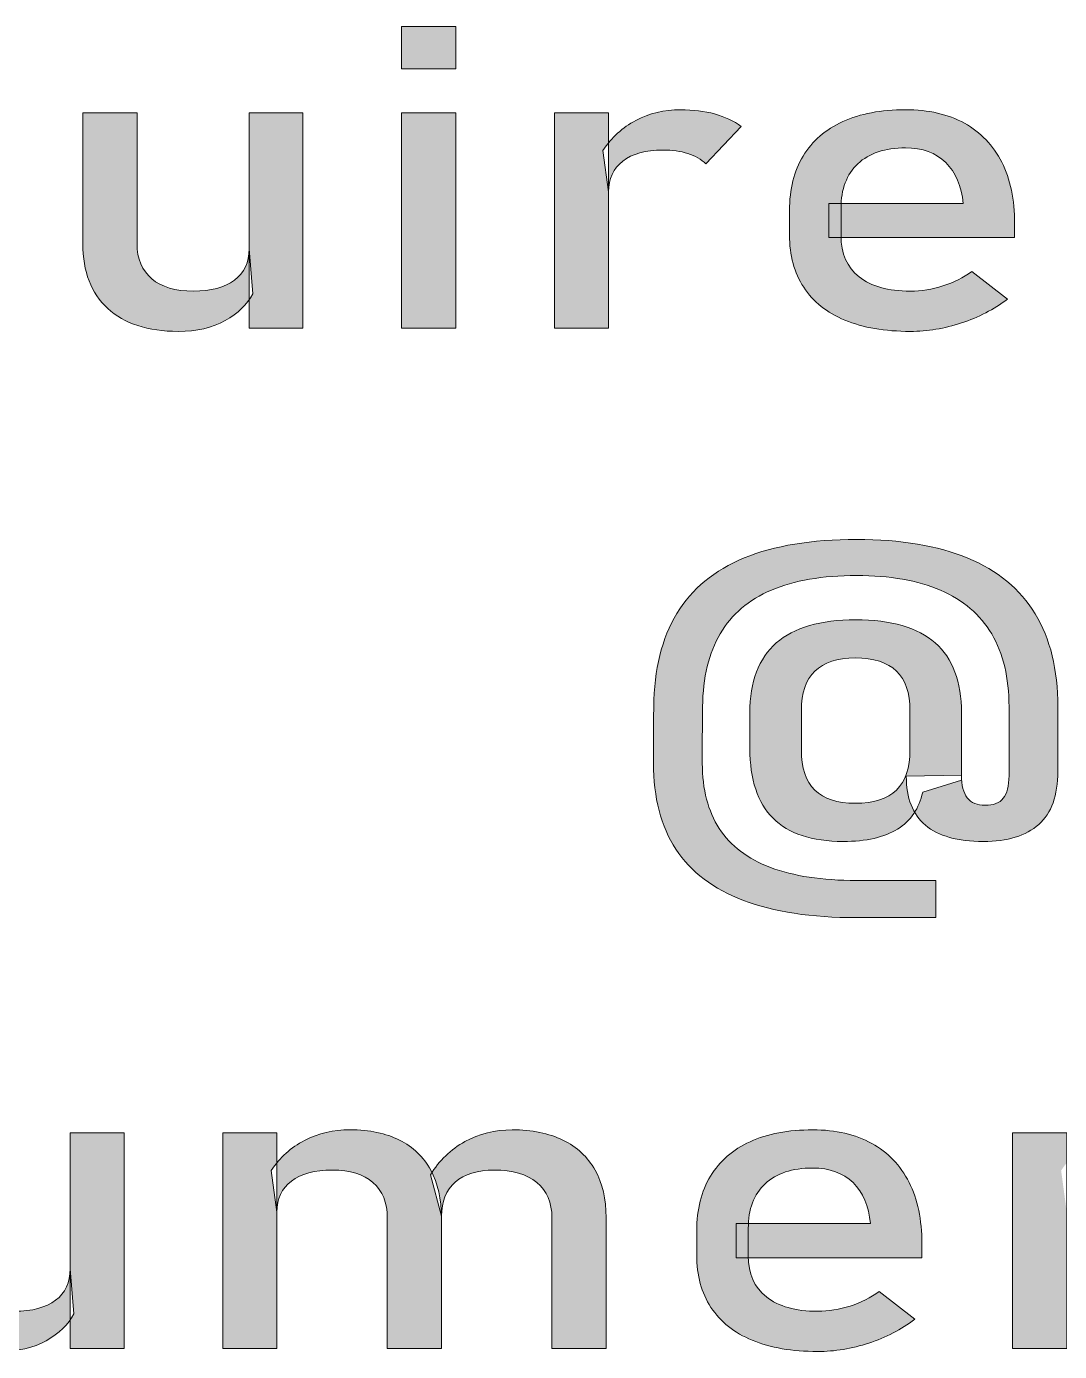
# Model space of a CAD drawing. Header units: inches. Extents: x 0.1 to 22.4, y -34.4 to -0.1.
# Drawn here: x 9.5 to 9.997, y -25.34 to -24.703 of the extents above; entities that cross this region are included whole.
import ezdxf

# ---------------------------------------------------------------- set-up
doc = ezdxf.new("R2010")
doc.units = ezdxf.units.IN
doc.header["$MEASUREMENT"] = 0
doc.layers.add('Layer 1', color=7, linetype='Continuous')

# ---------------------------------------------------------------- blocks, each defined once
blk = doc.blocks.new('block 24')
at = {"layer": 'Layer 1', "true_color": 0xffffff}
h = blk.add_hatch(color=7, dxfattribs=at)
h.dxf.hatch_style = 2
h.paths.add_polyline_path([(9.68051, -24.70348), (9.70656, -24.70348), (9.70656, -24.72384), (9.68051, -24.72384)])
h.paths.add_polyline_path([(9.68051, -24.74498), (9.70656, -24.74498), (9.70656, -24.84851), (9.68051, -24.84851)])
h = blk.add_hatch(color=7, dxfattribs=at)
h.dxf.hatch_style = 2
edge = h.paths.add_edge_path()
edge.add_spline(control_points=[(9.55337, -24.80792), (9.55337, -24.81516), (9.55573, -24.82076), (9.56045, -24.82472), (9.56517, -24.82868), (9.57183, -24.83065), (9.58042, -24.83065), (9.58892, -24.83065), (9.59551, -24.8289), (9.60019, -24.82537), (9.60487, -24.82185), (9.60722, -24.81683), (9.60722, -24.8103), (9.60722, -24.8103), (9.60901, -24.83195), (9.60901, -24.83195), (9.60628, -24.83708), (9.60186, -24.84136), (9.59573, -24.84482), (9.5896, -24.84828), (9.58207, -24.85), (9.57315, -24.85), (9.55851, -24.85), (9.54721, -24.84633), (9.53927, -24.83898), (9.5313, -24.83164), (9.52733, -24.82128), (9.52733, -24.80792), (9.52733, -24.80792), (9.52733, -24.74498), (9.52733, -24.74498), (9.52733, -24.74498), (9.55337, -24.74498), (9.55337, -24.74498), (9.55337, -24.74498), (9.55337, -24.80792), (9.55337, -24.80792)], knot_values=[0, 0, 0, 0, 1, 1, 1, 2, 2, 2, 3, 3, 3, 4, 4, 4, 5, 5, 5, 6, 6, 6, 7, 7, 7, 8, 8, 8, 9, 9, 9, 10, 10, 10, 11, 11, 11, 12, 12, 12, 12], degree=3, periodic=1)
h.paths.add_polyline_path([(9.60722, -24.74498), (9.63312, -24.74498), (9.63312, -24.84851), (9.60722, -24.84851)])
h = blk.add_hatch(color=7, dxfattribs=at)
h.dxf.hatch_style = 2
h.paths.add_polyline_path([(9.75395, -24.74498), (9.77999, -24.74498), (9.77999, -24.84851), (9.75395, -24.84851)])
edge = h.paths.add_edge_path()
edge.add_spline(control_points=[(9.81814, -24.76453), (9.81464, -24.7634), (9.81061, -24.76283), (9.80602, -24.76283), (9.79776, -24.76283), (9.79135, -24.76461), (9.78681, -24.76816), (9.78225, -24.77173), (9.77999, -24.77667), (9.77999, -24.78297), (9.77999, -24.78297), (9.7773, -24.76303), (9.7773, -24.76303), (9.78139, -24.75685), (9.78666, -24.75205), (9.79313, -24.74862), (9.79959, -24.7452), (9.80674, -24.74348), (9.81456, -24.74348), (9.8206, -24.74348), (9.82606, -24.74417), (9.83096, -24.74552), (9.83586, -24.74689), (9.84013, -24.7489), (9.84379, -24.75156), (9.84379, -24.75156), (9.82681, -24.76952), (9.82681, -24.76952), (9.82452, -24.76732), (9.82163, -24.76565), (9.81814, -24.76453)], knot_values=[0, 0, 0, 0, 1, 1, 1, 2, 2, 2, 3, 3, 3, 4, 4, 4, 5, 5, 5, 6, 6, 6, 7, 7, 7, 8, 8, 8, 9, 9, 9, 10, 10, 10, 10], degree=3, periodic=1)
h = blk.add_hatch(color=7, dxfattribs=at)
h.dxf.hatch_style = 2
edge = h.paths.add_edge_path()
edge.add_spline(control_points=[(9.89361, -24.84462), (9.88494, -24.84102), (9.87832, -24.83576), (9.87377, -24.8288), (9.86922, -24.82186), (9.86694, -24.81346), (9.86694, -24.80363), (9.86694, -24.80363), (9.86694, -24.79195), (9.86694, -24.79195), (9.86694, -24.78171), (9.86913, -24.77298), (9.87352, -24.76572), (9.8779, -24.75848), (9.88425, -24.75296), (9.89259, -24.74916), (9.90093, -24.74537), (9.91097, -24.74348), (9.9227, -24.74348), (9.93377, -24.74348), (9.94321, -24.74565), (9.95104, -24.74996), (9.95886, -24.75429), (9.96484, -24.76054), (9.96897, -24.76872), (9.97309, -24.7769), (9.97515, -24.7867), (9.97515, -24.79814), (9.97515, -24.79814), (9.97515, -24.80492), (9.97515, -24.80492), (9.97515, -24.80492), (9.88582, -24.80492), (9.88582, -24.80492), (9.88582, -24.80492), (9.88582, -24.78856), (9.88582, -24.78856), (9.88582, -24.78856), (9.9504, -24.78856), (9.9504, -24.78856), (9.94964, -24.78012), (9.94685, -24.77355), (9.94204, -24.76887), (9.93723, -24.76417), (9.93079, -24.76183), (9.9227, -24.76183), (9.91284, -24.76183), (9.90521, -24.76436), (9.89981, -24.76941), (9.8944, -24.77447), (9.8917, -24.78162), (9.8917, -24.79085), (9.8917, -24.79085), (9.8917, -24.80402), (9.8917, -24.80402), (9.8917, -24.81259), (9.89459, -24.81919), (9.90038, -24.82377), (9.90616, -24.82836), (9.91437, -24.83065), (9.92501, -24.83065), (9.93028, -24.83065), (9.93551, -24.82982), (9.9407, -24.82817), (9.94588, -24.8265), (9.95052, -24.82416), (9.9546, -24.82118), (9.9546, -24.82118), (9.97171, -24.83454), (9.97171, -24.83454), (9.96516, -24.83946), (9.9578, -24.84328), (9.94964, -24.84596), (9.94146, -24.84866), (9.93325, -24.85), (9.92501, -24.85), (9.91276, -24.85), (9.90229, -24.84821), (9.89361, -24.84462)], knot_values=[0, 0, 0, 0, 1, 1, 1, 2, 2, 2, 3, 3, 3, 4, 4, 4, 5, 5, 5, 6, 6, 6, 7, 7, 7, 8, 8, 8, 9, 9, 9, 10, 10, 10, 11, 11, 11, 12, 12, 12, 13, 13, 13, 14, 14, 14, 15, 15, 15, 16, 16, 16, 17, 17, 17, 18, 18, 18, 19, 19, 19, 20, 20, 20, 21, 21, 21, 22, 22, 22, 23, 23, 23, 24, 24, 24, 25, 25, 25, 26, 26, 26, 26], degree=3, periodic=1)
h = blk.add_hatch(color=7, dxfattribs=at)
h.dxf.hatch_style = 2
edge = h.paths.add_edge_path()
edge.add_spline(control_points=[(9.84484, -25.12351), (9.83036, -25.11801), (9.81954, -25.1098), (9.81235, -25.09882), (9.80516, -25.08785), (9.80157, -25.07408), (9.80157, -25.05752), (9.80157, -25.05301), (9.80157, -25.04849), (9.80157, -25.04396), (9.80157, -25.03944), (9.80161, -25.03491), (9.8017, -25.0304), (9.80187, -25.01244), (9.80557, -24.99752), (9.8128, -24.98561), (9.82003, -24.97371), (9.83084, -24.9648), (9.84521, -24.95888), (9.85959, -24.95296), (9.87758, -24.95001), (9.89918, -24.95001), (9.92045, -24.95001), (9.93826, -24.95298), (9.9526, -24.95893), (9.96693, -24.96488), (9.97773, -24.97382), (9.985, -24.98576), (9.99228, -24.99769), (9.99592, -25.01257), (9.99592, -25.0304), (9.99592, -25.0304), (9.99592, -25.06151), (9.99592, -25.06151), (9.99592, -25.07303), (9.99285, -25.0815), (9.98672, -25.08695), (9.9806, -25.09241), (9.97171, -25.09513), (9.96006, -25.09513), (9.94773, -25.09513), (9.93848, -25.09253), (9.93231, -25.08735), (9.92613, -25.08217), (9.92306, -25.07431), (9.92306, -25.0638), (9.92306, -25.0638), (9.9496, -25.06321), (9.9496, -25.06321), (9.9496, -25.06813), (9.95053, -25.07179), (9.95241, -25.07418), (9.95428, -25.07658), (9.95713, -25.07777), (9.96095, -25.07777), (9.96495, -25.07777), (9.96787, -25.07665), (9.96969, -25.07438), (9.97152, -25.07212), (9.97244, -25.0685), (9.97244, -25.0635), (9.97244, -25.0635), (9.97244, -25.0304), (9.97244, -25.0304), (9.97244, -25.01643), (9.96967, -25.00477), (9.96414, -24.99543), (9.9586, -24.9861), (9.9504, -24.97907), (9.93951, -24.97439), (9.92863, -24.9697), (9.91519, -24.96735), (9.89918, -24.96735), (9.88277, -24.96735), (9.86911, -24.96969), (9.85822, -24.97434), (9.84734, -24.97899), (9.83915, -24.98598), (9.83366, -24.99528), (9.82818, -25.0046), (9.82534, -25.0163), (9.82518, -25.0304), (9.82509, -25.03484), (9.82505, -25.03933), (9.82505, -25.04386), (9.82505, -25.04838), (9.82505, -25.05294), (9.82505, -25.05752), (9.82505, -25.0701), (9.82777, -25.08055), (9.83321, -25.08889), (9.83866, -25.09724), (9.84687, -25.10349), (9.85784, -25.10764), (9.86882, -25.1118), (9.8826, -25.11388), (9.89918, -25.11388), (9.89918, -25.11388), (9.93722, -25.11388), (9.93722, -25.11388), (9.93722, -25.11388), (9.93722, -25.13173), (9.93722, -25.13173), (9.93722, -25.13173), (9.89918, -25.13173), (9.89918, -25.13173), (9.87741, -25.13173), (9.85929, -25.12899), (9.84484, -25.12351)], knot_values=[0, 0, 0, 0, 1, 1, 1, 2, 2, 2, 3, 3, 3, 4, 4, 4, 5, 5, 5, 6, 6, 6, 7, 7, 7, 8, 8, 8, 9, 9, 9, 10, 10, 10, 11, 11, 11, 12, 12, 12, 13, 13, 13, 14, 14, 14, 15, 15, 15, 16, 16, 16, 17, 17, 17, 18, 18, 18, 19, 19, 19, 20, 20, 20, 21, 21, 21, 22, 22, 22, 23, 23, 23, 24, 24, 24, 25, 25, 25, 26, 26, 26, 27, 27, 27, 28, 28, 28, 29, 29, 29, 30, 30, 30, 31, 31, 31, 32, 32, 32, 33, 33, 33, 34, 34, 34, 35, 35, 35, 36, 36, 36, 36], degree=3, periodic=1)
edge = h.paths.add_edge_path()
edge.add_spline(control_points=[(9.85906, -25.08396), (9.85162, -25.07651), (9.84789, -25.06533), (9.84789, -25.05044), (9.84789, -25.05044), (9.84789, -25.03328), (9.84789, -25.03328), (9.84789, -25.01832), (9.85212, -25.00713), (9.8606, -24.99973), (9.86906, -24.99231), (9.8818, -24.98861), (9.8988, -24.98861), (9.91583, -24.98861), (9.92853, -24.99231), (9.93696, -24.99973), (9.94538, -25.00713), (9.9496, -25.01836), (9.9496, -25.03339), (9.9496, -25.03339), (9.9496, -25.06561), (9.9496, -25.06561), (9.9496, -25.06561), (9.93096, -25.07138), (9.93096, -25.07138), (9.92927, -25.07931), (9.92524, -25.08523), (9.9189, -25.08919), (9.91257, -25.09315), (9.90382, -25.09513), (9.89269, -25.09513), (9.87771, -25.09513), (9.8665, -25.0914), (9.85906, -25.08396)], knot_values=[0, 0, 0, 0, 1, 1, 1, 2, 2, 2, 3, 3, 3, 4, 4, 4, 5, 5, 5, 6, 6, 6, 7, 7, 7, 8, 8, 8, 9, 9, 9, 10, 10, 10, 11, 11, 11, 11], degree=3, periodic=1)
edge = h.paths.add_edge_path()
edge.add_spline(control_points=[(9.91833, -25.07045), (9.92268, -25.06622), (9.92485, -25.05981), (9.92485, -25.05124), (9.92485, -25.05124), (9.92485, -25.03219), (9.92485, -25.03219), (9.92485, -25.02375), (9.92268, -25.01743), (9.91833, -25.01324), (9.91399, -25.00905), (9.9074, -25.00696), (9.89855, -25.00696), (9.88128, -25.00696), (9.87265, -25.01539), (9.87265, -25.03229), (9.87265, -25.03229), (9.87265, -25.05124), (9.87265, -25.05124), (9.87265, -25.05981), (9.8748, -25.06622), (9.8791, -25.07045), (9.88338, -25.07467), (9.88988, -25.07677), (9.89855, -25.07677), (9.9074, -25.07677), (9.91399, -25.07467), (9.91833, -25.07045)], knot_values=[0, 0, 0, 0, 1, 1, 1, 2, 2, 2, 3, 3, 3, 4, 4, 4, 5, 5, 5, 6, 6, 6, 7, 7, 7, 8, 8, 8, 9, 9, 9, 9], degree=3, periodic=1)
h = blk.add_hatch(color=7, dxfattribs=at)
h.dxf.hatch_style = 2
edge = h.paths.add_edge_path()
edge.add_spline(control_points=[(9.46739, -25.29816), (9.46739, -25.30541), (9.46975, -25.31101), (9.47447, -25.31497), (9.47919, -25.31893), (9.48585, -25.3209), (9.49444, -25.3209), (9.50294, -25.3209), (9.50954, -25.31915), (9.51421, -25.31562), (9.51889, -25.31209), (9.52124, -25.30707), (9.52124, -25.30055), (9.52124, -25.30055), (9.52303, -25.3222), (9.52303, -25.3222), (9.5203, -25.32732), (9.51588, -25.33161), (9.50975, -25.33507), (9.50362, -25.33853), (9.49609, -25.34025), (9.48717, -25.34025), (9.47253, -25.34025), (9.46124, -25.33657), (9.45329, -25.32922), (9.44533, -25.32189), (9.44135, -25.31152), (9.44135, -25.29816), (9.44135, -25.29816), (9.44135, -25.23523), (9.44135, -25.23523), (9.44135, -25.23523), (9.46739, -25.23523), (9.46739, -25.23523), (9.46739, -25.23523), (9.46739, -25.29816), (9.46739, -25.29816)], knot_values=[0, 0, 0, 0, 1, 1, 1, 2, 2, 2, 3, 3, 3, 4, 4, 4, 5, 5, 5, 6, 6, 6, 7, 7, 7, 8, 8, 8, 9, 9, 9, 10, 10, 10, 11, 11, 11, 12, 12, 12, 12], degree=3, periodic=1)
h.paths.add_polyline_path([(9.52124, -25.23523), (9.54715, -25.23523), (9.54715, -25.33876), (9.52124, -25.33876)])
h = blk.add_hatch(color=7, dxfattribs=at)
h.dxf.hatch_style = 2
h.paths.add_polyline_path([(9.59454, -25.23523), (9.62058, -25.23523), (9.62058, -25.33876), (9.59454, -25.33876)])
edge = h.paths.add_edge_path()
edge.add_spline(control_points=[(9.67365, -25.27601), (9.67365, -25.2687), (9.67136, -25.26305), (9.66676, -25.25906), (9.66218, -25.25507), (9.65567, -25.25308), (9.64724, -25.25308), (9.63874, -25.25308), (9.63216, -25.25484), (9.62752, -25.25837), (9.62288, -25.2619), (9.62058, -25.26685), (9.62058, -25.27322), (9.62058, -25.27322), (9.61789, -25.25328), (9.61789, -25.25328), (9.62198, -25.24703), (9.62732, -25.2422), (9.63391, -25.23881), (9.6405, -25.23542), (9.6478, -25.23372), (9.65579, -25.23372), (9.66507, -25.23372), (9.67297, -25.23538), (9.67952, -25.23866), (9.68608, -25.24196), (9.69108, -25.24676), (9.69453, -25.25308), (9.69797, -25.2594), (9.69969, -25.26701), (9.69969, -25.27592), (9.69969, -25.27592), (9.69969, -25.33876), (9.69969, -25.33876), (9.69969, -25.33876), (9.67365, -25.33876), (9.67365, -25.33876), (9.67365, -25.33876), (9.67365, -25.27601), (9.67365, -25.27601)], knot_values=[0, 0, 0, 0, 1, 1, 1, 2, 2, 2, 3, 3, 3, 4, 4, 4, 5, 5, 5, 6, 6, 6, 7, 7, 7, 8, 8, 8, 9, 9, 9, 10, 10, 10, 11, 11, 11, 12, 12, 12, 13, 13, 13, 13], degree=3, periodic=1)
edge = h.paths.add_edge_path()
edge.add_spline(control_points=[(9.75277, -25.27601), (9.75277, -25.2687), (9.75035, -25.26305), (9.7455, -25.25906), (9.74065, -25.25507), (9.73385, -25.25308), (9.72508, -25.25308), (9.717, -25.25308), (9.71075, -25.255), (9.70633, -25.25886), (9.7019, -25.26272), (9.69969, -25.26817), (9.69969, -25.27521), (9.69969, -25.27521), (9.69446, -25.25528), (9.69446, -25.25528), (9.69862, -25.24843), (9.70413, -25.24312), (9.71098, -25.23937), (9.71783, -25.23561), (9.72538, -25.23372), (9.73363, -25.23372), (9.74316, -25.23372), (9.7513, -25.23538), (9.75807, -25.23866), (9.76484, -25.24196), (9.76998, -25.24676), (9.77351, -25.25308), (9.77703, -25.2594), (9.77881, -25.26701), (9.77881, -25.27592), (9.77881, -25.27592), (9.77881, -25.33876), (9.77881, -25.33876), (9.77881, -25.33876), (9.75277, -25.33876), (9.75277, -25.33876), (9.75277, -25.33876), (9.75277, -25.27601), (9.75277, -25.27601)], knot_values=[0, 0, 0, 0, 1, 1, 1, 2, 2, 2, 3, 3, 3, 4, 4, 4, 5, 5, 5, 6, 6, 6, 7, 7, 7, 8, 8, 8, 9, 9, 9, 10, 10, 10, 11, 11, 11, 12, 12, 12, 13, 13, 13, 13], degree=3, periodic=1)
h = blk.add_hatch(color=7, dxfattribs=at)
h.dxf.hatch_style = 2
edge = h.paths.add_edge_path()
edge.add_spline(control_points=[(9.84904, -25.33487), (9.84037, -25.33127), (9.83375, -25.32601), (9.8292, -25.31905), (9.82465, -25.31211), (9.82237, -25.30371), (9.82237, -25.29388), (9.82237, -25.29388), (9.82237, -25.2822), (9.82237, -25.2822), (9.82237, -25.27196), (9.82456, -25.26322), (9.82895, -25.25597), (9.83333, -25.24873), (9.83968, -25.2432), (9.84802, -25.23941), (9.85636, -25.23562), (9.8664, -25.23372), (9.87813, -25.23372), (9.8892, -25.23372), (9.89864, -25.23589), (9.90647, -25.24021), (9.91429, -25.24453), (9.92027, -25.25079), (9.9244, -25.25897), (9.92852, -25.26714), (9.93058, -25.27695), (9.93058, -25.28838), (9.93058, -25.28838), (9.93058, -25.29517), (9.93058, -25.29517), (9.93058, -25.29517), (9.84125, -25.29517), (9.84125, -25.29517), (9.84125, -25.29517), (9.84125, -25.27881), (9.84125, -25.27881), (9.84125, -25.27881), (9.90583, -25.27881), (9.90583, -25.27881), (9.90507, -25.27037), (9.90228, -25.26379), (9.89747, -25.25911), (9.89266, -25.25442), (9.88622, -25.25208), (9.87813, -25.25208), (9.86827, -25.25208), (9.86064, -25.25461), (9.85524, -25.25966), (9.84983, -25.26472), (9.84713, -25.27186), (9.84713, -25.2811), (9.84713, -25.2811), (9.84713, -25.29427), (9.84713, -25.29427), (9.84713, -25.30284), (9.85002, -25.30943), (9.85581, -25.31402), (9.86159, -25.3186), (9.86981, -25.3209), (9.88044, -25.3209), (9.88572, -25.3209), (9.89094, -25.32007), (9.89613, -25.31841), (9.90131, -25.31675), (9.90595, -25.31441), (9.91003, -25.31143), (9.91003, -25.31143), (9.92714, -25.32479), (9.92714, -25.32479), (9.92059, -25.32971), (9.91324, -25.33352), (9.90507, -25.33621), (9.89689, -25.33891), (9.88869, -25.34025), (9.88044, -25.34025), (9.86819, -25.34025), (9.85772, -25.33846), (9.84904, -25.33487)], knot_values=[0, 0, 0, 0, 1, 1, 1, 2, 2, 2, 3, 3, 3, 4, 4, 4, 5, 5, 5, 6, 6, 6, 7, 7, 7, 8, 8, 8, 9, 9, 9, 10, 10, 10, 11, 11, 11, 12, 12, 12, 13, 13, 13, 14, 14, 14, 15, 15, 15, 16, 16, 16, 17, 17, 17, 18, 18, 18, 19, 19, 19, 20, 20, 20, 21, 21, 21, 22, 22, 22, 23, 23, 23, 24, 24, 24, 25, 25, 25, 26, 26, 26, 26], degree=3, periodic=1)
h = blk.add_hatch(color=7, dxfattribs=at)
h.dxf.hatch_style = 2
h.paths.add_polyline_path([(9.97415, -25.23523), (10.00019, -25.23523), (10.00019, -25.33876), (9.97415, -25.33876)])
edge = h.paths.add_edge_path()
edge.add_spline(control_points=[(10.05454, -25.27601), (10.05454, -25.2687), (10.05212, -25.26305), (10.04727, -25.25906), (10.04243, -25.25507), (10.03562, -25.25308), (10.02686, -25.25308), (10.01835, -25.25308), (10.01177, -25.25484), (10.00713, -25.25837), (10.0025, -25.2619), (10.00019, -25.26685), (10.00019, -25.27322), (10.00019, -25.27322), (9.9975, -25.25328), (9.9975, -25.25328), (10.00159, -25.24703), (10.00693, -25.2422), (10.01352, -25.23881), (10.02011, -25.23542), (10.02741, -25.23372), (10.0354, -25.23372), (10.04978, -25.23372), (10.0609, -25.2374), (10.06877, -25.24475), (10.07665, -25.2521), (10.08058, -25.26249), (10.08058, -25.27592), (10.08058, -25.27592), (10.08058, -25.33876), (10.08058, -25.33876), (10.08058, -25.33876), (10.05454, -25.33876), (10.05454, -25.33876), (10.05454, -25.33876), (10.05454, -25.27601), (10.05454, -25.27601)], knot_values=[0, 0, 0, 0, 1, 1, 1, 2, 2, 2, 3, 3, 3, 4, 4, 4, 5, 5, 5, 6, 6, 6, 7, 7, 7, 8, 8, 8, 9, 9, 9, 10, 10, 10, 11, 11, 11, 12, 12, 12, 12], degree=3, periodic=1)
at = {"layer": 'Layer 1', "lineweight": 0}
for points in [[(9.68051, -24.70348), (9.70656, -24.70348), (9.70656, -24.72384), (9.68051, -24.72384), (9.68051, -24.70348)], [(9.60722, -24.74498), (9.63312, -24.74498), (9.63312, -24.84851), (9.60722, -24.84851), (9.60722, -24.74498)], [(9.68051, -24.74498), (9.70656, -24.74498), (9.70656, -24.84851), (9.68051, -24.84851), (9.68051, -24.74498)], [(9.75395, -24.74498), (9.77999, -24.74498), (9.77999, -24.84851), (9.75395, -24.84851), (9.75395, -24.74498)], [(9.52124, -25.23523), (9.54715, -25.23523), (9.54715, -25.33876), (9.52124, -25.33876), (9.52124, -25.23523)], [(9.59454, -25.23523), (9.62058, -25.23523), (9.62058, -25.33876), (9.59454, -25.33876), (9.59454, -25.23523)], [(9.97415, -25.23523), (10.00019, -25.23523), (10.00019, -25.33876), (9.97415, -25.33876), (9.97415, -25.23523)]]:
    blk.add_lwpolyline(points, dxfattribs=at)
for points, knots in [([(9.55337, -24.80792), (9.55337, -24.81516), (9.55573, -24.82076), (9.56045, -24.82472), (9.56517, -24.82868), (9.57183, -24.83065), (9.58042, -24.83065), (9.58892, -24.83065), (9.59551, -24.8289), (9.60019, -24.82537), (9.60487, -24.82185), (9.60722, -24.81683), (9.60722, -24.8103), (9.60722, -24.8103), (9.60901, -24.83195), (9.60901, -24.83195), (9.60628, -24.83708), (9.60186, -24.84136), (9.59573, -24.84482), (9.5896, -24.84828), (9.58207, -24.85), (9.57315, -24.85), (9.55851, -24.85), (9.54721, -24.84633), (9.53927, -24.83898), (9.5313, -24.83164), (9.52733, -24.82128), (9.52733, -24.80792), (9.52733, -24.80792), (9.52733, -24.74498), (9.52733, -24.74498), (9.52733, -24.74498), (9.55337, -24.74498), (9.55337, -24.74498), (9.55337, -24.74498), (9.55337, -24.80792), (9.55337, -24.80792)], [0, 0, 0, 0, 1, 1, 1, 2, 2, 2, 3, 3, 3, 4, 4, 4, 5, 5, 5, 6, 6, 6, 7, 7, 7, 8, 8, 8, 9, 9, 9, 10, 10, 10, 11, 11, 11, 12, 12, 12, 12]), ([(9.81814, -24.76453), (9.81464, -24.7634), (9.81061, -24.76283), (9.80602, -24.76283), (9.79776, -24.76283), (9.79135, -24.76461), (9.78681, -24.76816), (9.78225, -24.77173), (9.77999, -24.77667), (9.77999, -24.78297), (9.77999, -24.78297), (9.7773, -24.76303), (9.7773, -24.76303), (9.78139, -24.75685), (9.78666, -24.75205), (9.79313, -24.74862), (9.79959, -24.7452), (9.80674, -24.74348), (9.81456, -24.74348), (9.8206, -24.74348), (9.82606, -24.74417), (9.83096, -24.74552), (9.83586, -24.74689), (9.84013, -24.7489), (9.84379, -24.75156), (9.84379, -24.75156), (9.82681, -24.76952), (9.82681, -24.76952), (9.82452, -24.76732), (9.82163, -24.76565), (9.81814, -24.76453)], [0, 0, 0, 0, 1, 1, 1, 2, 2, 2, 3, 3, 3, 4, 4, 4, 5, 5, 5, 6, 6, 6, 7, 7, 7, 8, 8, 8, 9, 9, 9, 10, 10, 10, 10]), ([(9.89361, -24.84462), (9.88494, -24.84102), (9.87832, -24.83576), (9.87377, -24.8288), (9.86922, -24.82186), (9.86694, -24.81346), (9.86694, -24.80363), (9.86694, -24.80363), (9.86694, -24.79195), (9.86694, -24.79195), (9.86694, -24.78171), (9.86913, -24.77298), (9.87352, -24.76572), (9.8779, -24.75848), (9.88425, -24.75296), (9.89259, -24.74916), (9.90093, -24.74537), (9.91097, -24.74348), (9.9227, -24.74348), (9.93377, -24.74348), (9.94321, -24.74565), (9.95104, -24.74996), (9.95886, -24.75429), (9.96484, -24.76054), (9.96897, -24.76872), (9.97309, -24.7769), (9.97515, -24.7867), (9.97515, -24.79814), (9.97515, -24.79814), (9.97515, -24.80492), (9.97515, -24.80492), (9.97515, -24.80492), (9.88582, -24.80492), (9.88582, -24.80492), (9.88582, -24.80492), (9.88582, -24.78856), (9.88582, -24.78856), (9.88582, -24.78856), (9.9504, -24.78856), (9.9504, -24.78856), (9.94964, -24.78012), (9.94685, -24.77355), (9.94204, -24.76887), (9.93723, -24.76417), (9.93079, -24.76183), (9.9227, -24.76183), (9.91284, -24.76183), (9.90521, -24.76436), (9.89981, -24.76941), (9.8944, -24.77447), (9.8917, -24.78162), (9.8917, -24.79085), (9.8917, -24.79085), (9.8917, -24.80402), (9.8917, -24.80402), (9.8917, -24.81259), (9.89459, -24.81919), (9.90038, -24.82377), (9.90616, -24.82836), (9.91437, -24.83065), (9.92501, -24.83065), (9.93028, -24.83065), (9.93551, -24.82982), (9.9407, -24.82817), (9.94588, -24.8265), (9.95052, -24.82416), (9.9546, -24.82118), (9.9546, -24.82118), (9.97171, -24.83454), (9.97171, -24.83454), (9.96516, -24.83946), (9.9578, -24.84328), (9.94964, -24.84596), (9.94146, -24.84866), (9.93325, -24.85), (9.92501, -24.85), (9.91276, -24.85), (9.90229, -24.84821), (9.89361, -24.84462)], [0, 0, 0, 0, 1, 1, 1, 2, 2, 2, 3, 3, 3, 4, 4, 4, 5, 5, 5, 6, 6, 6, 7, 7, 7, 8, 8, 8, 9, 9, 9, 10, 10, 10, 11, 11, 11, 12, 12, 12, 13, 13, 13, 14, 14, 14, 15, 15, 15, 16, 16, 16, 17, 17, 17, 18, 18, 18, 19, 19, 19, 20, 20, 20, 21, 21, 21, 22, 22, 22, 23, 23, 23, 24, 24, 24, 25, 25, 25, 26, 26, 26, 26]), ([(9.84484, -25.12351), (9.83036, -25.11801), (9.81954, -25.1098), (9.81235, -25.09882), (9.80516, -25.08785), (9.80157, -25.07408), (9.80157, -25.05752), (9.80157, -25.05301), (9.80157, -25.04849), (9.80157, -25.04396), (9.80157, -25.03944), (9.80161, -25.03491), (9.8017, -25.0304), (9.80187, -25.01244), (9.80557, -24.99752), (9.8128, -24.98561), (9.82003, -24.97371), (9.83084, -24.9648), (9.84521, -24.95888), (9.85959, -24.95296), (9.87758, -24.95001), (9.89918, -24.95001), (9.92045, -24.95001), (9.93826, -24.95298), (9.9526, -24.95893), (9.96693, -24.96488), (9.97773, -24.97382), (9.985, -24.98576), (9.99228, -24.99769), (9.99592, -25.01257), (9.99592, -25.0304), (9.99592, -25.0304), (9.99592, -25.06151), (9.99592, -25.06151), (9.99592, -25.07303), (9.99285, -25.0815), (9.98672, -25.08695), (9.9806, -25.09241), (9.97171, -25.09513), (9.96006, -25.09513), (9.94773, -25.09513), (9.93848, -25.09253), (9.93231, -25.08735), (9.92613, -25.08217), (9.92306, -25.07431), (9.92306, -25.0638), (9.92306, -25.0638), (9.9496, -25.06321), (9.9496, -25.06321), (9.9496, -25.06813), (9.95053, -25.07179), (9.95241, -25.07418), (9.95428, -25.07658), (9.95713, -25.07777), (9.96095, -25.07777), (9.96495, -25.07777), (9.96787, -25.07665), (9.96969, -25.07438), (9.97152, -25.07212), (9.97244, -25.0685), (9.97244, -25.0635), (9.97244, -25.0635), (9.97244, -25.0304), (9.97244, -25.0304), (9.97244, -25.01643), (9.96967, -25.00477), (9.96414, -24.99543), (9.9586, -24.9861), (9.9504, -24.97907), (9.93951, -24.97439), (9.92863, -24.9697), (9.91519, -24.96735), (9.89918, -24.96735), (9.88277, -24.96735), (9.86911, -24.96969), (9.85822, -24.97434), (9.84734, -24.97899), (9.83915, -24.98598), (9.83366, -24.99528), (9.82818, -25.0046), (9.82534, -25.0163), (9.82518, -25.0304), (9.82509, -25.03484), (9.82505, -25.03933), (9.82505, -25.04386), (9.82505, -25.04838), (9.82505, -25.05294), (9.82505, -25.05752), (9.82505, -25.0701), (9.82777, -25.08055), (9.83321, -25.08889), (9.83866, -25.09724), (9.84687, -25.10349), (9.85784, -25.10764), (9.86882, -25.1118), (9.8826, -25.11388), (9.89918, -25.11388), (9.89918, -25.11388), (9.93722, -25.11388), (9.93722, -25.11388), (9.93722, -25.11388), (9.93722, -25.13173), (9.93722, -25.13173), (9.93722, -25.13173), (9.89918, -25.13173), (9.89918, -25.13173), (9.87741, -25.13173), (9.85929, -25.12899), (9.84484, -25.12351)], [0, 0, 0, 0, 1, 1, 1, 2, 2, 2, 3, 3, 3, 4, 4, 4, 5, 5, 5, 6, 6, 6, 7, 7, 7, 8, 8, 8, 9, 9, 9, 10, 10, 10, 11, 11, 11, 12, 12, 12, 13, 13, 13, 14, 14, 14, 15, 15, 15, 16, 16, 16, 17, 17, 17, 18, 18, 18, 19, 19, 19, 20, 20, 20, 21, 21, 21, 22, 22, 22, 23, 23, 23, 24, 24, 24, 25, 25, 25, 26, 26, 26, 27, 27, 27, 28, 28, 28, 29, 29, 29, 30, 30, 30, 31, 31, 31, 32, 32, 32, 33, 33, 33, 34, 34, 34, 35, 35, 35, 36, 36, 36, 36]), ([(9.85906, -25.08396), (9.85162, -25.07651), (9.84789, -25.06533), (9.84789, -25.05044), (9.84789, -25.05044), (9.84789, -25.03328), (9.84789, -25.03328), (9.84789, -25.01832), (9.85212, -25.00713), (9.8606, -24.99973), (9.86906, -24.99231), (9.8818, -24.98861), (9.8988, -24.98861), (9.91583, -24.98861), (9.92853, -24.99231), (9.93696, -24.99973), (9.94538, -25.00713), (9.9496, -25.01836), (9.9496, -25.03339), (9.9496, -25.03339), (9.9496, -25.06561), (9.9496, -25.06561), (9.9496, -25.06561), (9.93096, -25.07138), (9.93096, -25.07138), (9.92927, -25.07931), (9.92524, -25.08523), (9.9189, -25.08919), (9.91257, -25.09315), (9.90382, -25.09513), (9.89269, -25.09513), (9.87771, -25.09513), (9.8665, -25.0914), (9.85906, -25.08396)], [0, 0, 0, 0, 1, 1, 1, 2, 2, 2, 3, 3, 3, 4, 4, 4, 5, 5, 5, 6, 6, 6, 7, 7, 7, 8, 8, 8, 9, 9, 9, 10, 10, 10, 11, 11, 11, 11]), ([(9.91833, -25.07045), (9.92268, -25.06622), (9.92485, -25.05981), (9.92485, -25.05124), (9.92485, -25.05124), (9.92485, -25.03219), (9.92485, -25.03219), (9.92485, -25.02375), (9.92268, -25.01743), (9.91833, -25.01324), (9.91399, -25.00905), (9.9074, -25.00696), (9.89855, -25.00696), (9.88128, -25.00696), (9.87265, -25.01539), (9.87265, -25.03229), (9.87265, -25.03229), (9.87265, -25.05124), (9.87265, -25.05124), (9.87265, -25.05981), (9.8748, -25.06622), (9.8791, -25.07045), (9.88338, -25.07467), (9.88988, -25.07677), (9.89855, -25.07677), (9.9074, -25.07677), (9.91399, -25.07467), (9.91833, -25.07045)], [0, 0, 0, 0, 1, 1, 1, 2, 2, 2, 3, 3, 3, 4, 4, 4, 5, 5, 5, 6, 6, 6, 7, 7, 7, 8, 8, 8, 9, 9, 9, 9]), ([(9.46739, -25.29816), (9.46739, -25.30541), (9.46975, -25.31101), (9.47447, -25.31497), (9.47919, -25.31893), (9.48585, -25.3209), (9.49444, -25.3209), (9.50294, -25.3209), (9.50954, -25.31915), (9.51421, -25.31562), (9.51889, -25.31209), (9.52124, -25.30707), (9.52124, -25.30055), (9.52124, -25.30055), (9.52303, -25.3222), (9.52303, -25.3222), (9.5203, -25.32732), (9.51588, -25.33161), (9.50975, -25.33507), (9.50362, -25.33853), (9.49609, -25.34025), (9.48717, -25.34025), (9.47253, -25.34025), (9.46124, -25.33657), (9.45329, -25.32922), (9.44533, -25.32189), (9.44135, -25.31152), (9.44135, -25.29816), (9.44135, -25.29816), (9.44135, -25.23523), (9.44135, -25.23523), (9.44135, -25.23523), (9.46739, -25.23523), (9.46739, -25.23523), (9.46739, -25.23523), (9.46739, -25.29816), (9.46739, -25.29816)], [0, 0, 0, 0, 1, 1, 1, 2, 2, 2, 3, 3, 3, 4, 4, 4, 5, 5, 5, 6, 6, 6, 7, 7, 7, 8, 8, 8, 9, 9, 9, 10, 10, 10, 11, 11, 11, 12, 12, 12, 12]), ([(9.67365, -25.27601), (9.67365, -25.2687), (9.67136, -25.26305), (9.66676, -25.25906), (9.66218, -25.25507), (9.65567, -25.25308), (9.64724, -25.25308), (9.63874, -25.25308), (9.63216, -25.25484), (9.62752, -25.25837), (9.62288, -25.2619), (9.62058, -25.26685), (9.62058, -25.27322), (9.62058, -25.27322), (9.61789, -25.25328), (9.61789, -25.25328), (9.62198, -25.24703), (9.62732, -25.2422), (9.63391, -25.23881), (9.6405, -25.23542), (9.6478, -25.23372), (9.65579, -25.23372), (9.66507, -25.23372), (9.67297, -25.23538), (9.67952, -25.23866), (9.68608, -25.24196), (9.69108, -25.24676), (9.69453, -25.25308), (9.69797, -25.2594), (9.69969, -25.26701), (9.69969, -25.27592), (9.69969, -25.27592), (9.69969, -25.33876), (9.69969, -25.33876), (9.69969, -25.33876), (9.67365, -25.33876), (9.67365, -25.33876), (9.67365, -25.33876), (9.67365, -25.27601), (9.67365, -25.27601)], [0, 0, 0, 0, 1, 1, 1, 2, 2, 2, 3, 3, 3, 4, 4, 4, 5, 5, 5, 6, 6, 6, 7, 7, 7, 8, 8, 8, 9, 9, 9, 10, 10, 10, 11, 11, 11, 12, 12, 12, 13, 13, 13, 13]), ([(9.75277, -25.27601), (9.75277, -25.2687), (9.75035, -25.26305), (9.7455, -25.25906), (9.74065, -25.25507), (9.73385, -25.25308), (9.72508, -25.25308), (9.717, -25.25308), (9.71075, -25.255), (9.70633, -25.25886), (9.7019, -25.26272), (9.69969, -25.26817), (9.69969, -25.27521), (9.69969, -25.27521), (9.69446, -25.25528), (9.69446, -25.25528), (9.69862, -25.24843), (9.70413, -25.24312), (9.71098, -25.23937), (9.71783, -25.23561), (9.72538, -25.23372), (9.73363, -25.23372), (9.74316, -25.23372), (9.7513, -25.23538), (9.75807, -25.23866), (9.76484, -25.24196), (9.76998, -25.24676), (9.77351, -25.25308), (9.77703, -25.2594), (9.77881, -25.26701), (9.77881, -25.27592), (9.77881, -25.27592), (9.77881, -25.33876), (9.77881, -25.33876), (9.77881, -25.33876), (9.75277, -25.33876), (9.75277, -25.33876), (9.75277, -25.33876), (9.75277, -25.27601), (9.75277, -25.27601)], [0, 0, 0, 0, 1, 1, 1, 2, 2, 2, 3, 3, 3, 4, 4, 4, 5, 5, 5, 6, 6, 6, 7, 7, 7, 8, 8, 8, 9, 9, 9, 10, 10, 10, 11, 11, 11, 12, 12, 12, 13, 13, 13, 13]), ([(9.84904, -25.33487), (9.84037, -25.33127), (9.83375, -25.32601), (9.8292, -25.31905), (9.82465, -25.31211), (9.82237, -25.30371), (9.82237, -25.29388), (9.82237, -25.29388), (9.82237, -25.2822), (9.82237, -25.2822), (9.82237, -25.27196), (9.82456, -25.26322), (9.82895, -25.25597), (9.83333, -25.24873), (9.83968, -25.2432), (9.84802, -25.23941), (9.85636, -25.23562), (9.8664, -25.23372), (9.87813, -25.23372), (9.8892, -25.23372), (9.89864, -25.23589), (9.90647, -25.24021), (9.91429, -25.24453), (9.92027, -25.25079), (9.9244, -25.25897), (9.92852, -25.26714), (9.93058, -25.27695), (9.93058, -25.28838), (9.93058, -25.28838), (9.93058, -25.29517), (9.93058, -25.29517), (9.93058, -25.29517), (9.84125, -25.29517), (9.84125, -25.29517), (9.84125, -25.29517), (9.84125, -25.27881), (9.84125, -25.27881), (9.84125, -25.27881), (9.90583, -25.27881), (9.90583, -25.27881), (9.90507, -25.27037), (9.90228, -25.26379), (9.89747, -25.25911), (9.89266, -25.25442), (9.88622, -25.25208), (9.87813, -25.25208), (9.86827, -25.25208), (9.86064, -25.25461), (9.85524, -25.25966), (9.84983, -25.26472), (9.84713, -25.27186), (9.84713, -25.2811), (9.84713, -25.2811), (9.84713, -25.29427), (9.84713, -25.29427), (9.84713, -25.30284), (9.85002, -25.30943), (9.85581, -25.31402), (9.86159, -25.3186), (9.86981, -25.3209), (9.88044, -25.3209), (9.88572, -25.3209), (9.89094, -25.32007), (9.89613, -25.31841), (9.90131, -25.31675), (9.90595, -25.31441), (9.91003, -25.31143), (9.91003, -25.31143), (9.92714, -25.32479), (9.92714, -25.32479), (9.92059, -25.32971), (9.91324, -25.33352), (9.90507, -25.33621), (9.89689, -25.33891), (9.88869, -25.34025), (9.88044, -25.34025), (9.86819, -25.34025), (9.85772, -25.33846), (9.84904, -25.33487)], [0, 0, 0, 0, 1, 1, 1, 2, 2, 2, 3, 3, 3, 4, 4, 4, 5, 5, 5, 6, 6, 6, 7, 7, 7, 8, 8, 8, 9, 9, 9, 10, 10, 10, 11, 11, 11, 12, 12, 12, 13, 13, 13, 14, 14, 14, 15, 15, 15, 16, 16, 16, 17, 17, 17, 18, 18, 18, 19, 19, 19, 20, 20, 20, 21, 21, 21, 22, 22, 22, 23, 23, 23, 24, 24, 24, 25, 25, 25, 26, 26, 26, 26])]:
    blk.add_open_spline(points, degree=3, knots=knots, dxfattribs=at)
blk = doc.blocks.new('block 12')
at = {"layer": 'Layer 1'}
blk.add_blockref('block 24', (0, 0), dxfattribs=at)

msp = doc.modelspace()

# ---------------------------------------------------------------- block references
at = {"layer": 'Layer 1'}
msp.add_blockref('block 12', (0, 0), dxfattribs=at)

doc.saveas('drawing.dxf')
